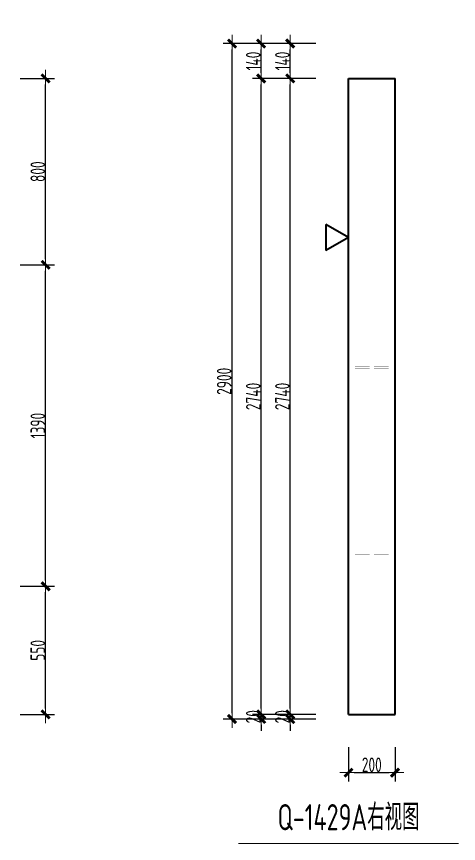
# Model space of a CAD drawing. Extents: x -85320 to 1679916, y -1321939 to 627.
# Drawn here: x 1041014 to 1048602, y -851012 to -836812 of the extents above; entities that cross this region are included whole.
import ezdxf
from ezdxf.enums import TextEntityAlignment as Align

# ---------------------------------------------------------------- set-up
doc = ezdxf.new("R2010")
doc.units = 0
doc.header["$LTSCALE"] = 1000
for name, color, linetype, lineweight in [('预制墙图名', 7, 'Continuous', 18), ('预制墙墙身水平筋', 130, 'Continuous', 18), ('预制墙墙身纵向受力筋', 1, 'Continuous', 18), ('预制墙详图标注', 3, 'Continuous', 18), ('预制墙详图轮廓', 3, 'Continuous', 35)]:
    doc.layers.add(name, color=color, linetype=linetype, lineweight=lineweight)
doc.styles.add('样式 1', font='yjkeng.shx', dxfattribs={"width": 0.7, "bigfont": 'yjkchn.shx'})
doc.styles.add('样式 2', font='yjkeng.shx', dxfattribs={"width": 0.7, "bigfont": 'yjkchn.shx'})
doc.dimstyles.new('盈建科结构', dxfattribs={"dimscale": 100, "dimtxt": 2.5, "dimasz": 1, "dimexe": 1.5, "dimexo": 0.625, "dimgap": 0.1, "dimtad": 1, "dimdec": 0, "dimrnd": 1, "dimzin": 0, "dimdsep": 46, "dimtxsty": '样式 1', "dimblk": '_yjkbk', "dimblk1": 'ARCHTICK', "dimblk2": 'ARCHTICK', "dimcen": 0.09, "dimadec": 0, "dimazin": 0, "dimtfac": 1, "dimtdec": 4, "dimtix": 1, "dimtmove": 2, "dimatfit": 3, "dimfxl": 1, "dimtolj": 1, "dimtzin": 0, "dimarcsym": 0})

# ---------------------------------------------------------------- blocks, each defined once
blk = doc.blocks.new('_yjkbk')
blk.add_line((-1, 0), (1.5, 0))
blk.add_lwpolyline([(-0.7, -0.7, 0.5, 0.5, 0), (0.7, 0.7, 0.5, 0.5, 0)], format="xyseb")
blk = doc.blocks.new('*D284')
at = {"layer": 'Defpoints', "color": 0, "transparency": 16777216}
for p in [(1041014, -846596), (1041514, -846596), (1041014, -848796)]:
    blk.add_point(p, dxfattribs=at)
at = {"layer": '预制墙详图标注', "color": 0, "lineweight": -2, "transparency": 16777216}
for p, q in [((1041077, -846596), (1041664, -846596)), ((1041514, -848696), (1041514, -846696)), ((1041077, -848796), (1041664, -848796))]:
    blk.add_line(p, q, dxfattribs=at)
at = {"layer": '预制墙详图标注', "color": 0, "lineweight": -2, "transparency": 16777216, "xscale": 100, "yscale": 100, "zscale": 100}
for p, rotation in [((1041514, -846596), 90), ((1041514, -848796), 270)]:
    blk.add_blockref('_yjkbk', p, dxfattribs=dict(at, rotation=rotation))
at = {"layer": '预制墙详图标注', "color": 0, "transparency": 16777216, "insert": (1041504, -847696), "char_height": 250, "attachment_point": 8, "rotation": 90, "style": '样式 1'}
blk.add_mtext('\\A1;550', dxfattribs=at)
blk = doc.blocks.new('_ArchTick')
at = {"color": 0, "linetype": 'ByBlock', "const_width": 0.4}
blk.add_lwpolyline([(-0.5, -0.5), (0.5, 0.5)], dxfattribs=at)
blk = doc.blocks.new('*D285')
at = {"layer": 'Defpoints', "color": 0, "transparency": 16777216}
for p in [(1041014, -841076), (1041514, -841076), (1041014, -846596)]:
    blk.add_point(p, dxfattribs=at)
at = {"layer": '预制墙详图标注', "color": 0, "lineweight": -2, "transparency": 16777216}
for p, q in [((1041077, -841076), (1041664, -841076)), ((1041514, -846496), (1041514, -841176)), ((1041077, -846596), (1041664, -846596))]:
    blk.add_line(p, q, dxfattribs=at)
at = {"layer": '预制墙详图标注', "color": 0, "lineweight": -2, "transparency": 16777216, "xscale": 100, "yscale": 100, "zscale": 100}
for p, rotation in [((1041514, -841076), 90), ((1041514, -846596), 270)]:
    blk.add_blockref('_yjkbk', p, dxfattribs=dict(at, rotation=rotation))
at = {"layer": '预制墙详图标注', "color": 0, "transparency": 16777216, "insert": (1041504, -843836), "char_height": 250, "attachment_point": 8, "rotation": 90, "style": '样式 1'}
blk.add_mtext('\\A1;1390', dxfattribs=at)
blk = doc.blocks.new('*D286')
at = {"layer": 'Defpoints', "color": 0, "transparency": 16777216}
for p in [(1041014, -837876), (1041514, -837876), (1041014, -841076)]:
    blk.add_point(p, dxfattribs=at)
at = {"layer": '预制墙详图标注', "color": 0, "lineweight": -2, "transparency": 16777216}
for p, q in [((1041077, -837876), (1041664, -837876)), ((1041514, -840976), (1041514, -837976)), ((1041077, -841076), (1041664, -841076))]:
    blk.add_line(p, q, dxfattribs=at)
at = {"layer": '预制墙详图标注', "color": 0, "lineweight": -2, "transparency": 16777216, "xscale": 100, "yscale": 100, "zscale": 100}
for p, rotation in [((1041514, -837876), 90), ((1041514, -841076), 270)]:
    blk.add_blockref('_yjkbk', p, dxfattribs=dict(at, rotation=rotation))
at = {"layer": '预制墙详图标注', "color": 0, "transparency": 16777216, "insert": (1041504, -839476), "char_height": 250, "attachment_point": 8, "rotation": 90, "style": '样式 1'}
blk.add_mtext('\\A1;800', dxfattribs=at)
blk = doc.blocks.new('*D292')
at = {"layer": 'Defpoints', "color": 0, "transparency": 16777216}
for p in [(1046714, -849296), (1047514, -849296), (1047514, -849796)]:
    blk.add_point(p, dxfattribs=at)
at = {"layer": '预制墙详图标注', "color": 0, "lineweight": -2, "transparency": 16777216}
for p, q in [((1046714, -849358), (1046714, -849946)), ((1047514, -849358), (1047514, -849946)), ((1046814, -849796), (1047414, -849796))]:
    blk.add_line(p, q, dxfattribs=at)
at = {"layer": '预制墙详图标注', "color": 0, "lineweight": -2, "transparency": 16777216, "xscale": 100, "yscale": 100, "zscale": 100, "rotation": 180}
blk.add_blockref('_yjkbk', (1046714, -849796), dxfattribs=at)
at = {"layer": '预制墙详图标注', "color": 0, "lineweight": -2, "transparency": 16777216, "xscale": 100, "yscale": 100, "zscale": 100}
blk.add_blockref('_yjkbk', (1047514, -849796), dxfattribs=at)
at = {"layer": '预制墙详图标注', "color": 0, "transparency": 16777216, "insert": (1047114, -849786), "char_height": 250, "attachment_point": 8, "style": '样式 1'}
blk.add_mtext('\\A1;200', dxfattribs=at)
blk = doc.blocks.new('*D293')
at = {"layer": 'Defpoints', "color": 0, "transparency": 16777216}
for p in [(1045714, -848796), (1046214, -848796), (1046214, -848876)]:
    blk.add_point(p, dxfattribs=at)
at = {"layer": '预制墙详图标注', "color": 0, "lineweight": -2, "transparency": 16777216}
for p, q in [((1045714, -848696), (1045714, -848596)), ((1046152, -848796), (1045564, -848796)), ((1046152, -848876), (1045564, -848876)), ((1045714, -848876), (1045714, -848796)), ((1045714, -848976), (1045714, -849076))]:
    blk.add_line(p, q, dxfattribs=at)
at = {"layer": '预制墙详图标注', "color": 0, "lineweight": -2, "transparency": 16777216, "xscale": 100, "yscale": 100, "zscale": 100}
for p, rotation in [((1045714, -848796), 270), ((1045714, -848876), 90)]:
    blk.add_blockref('_yjkbk', p, dxfattribs=dict(at, rotation=rotation))
at = {"layer": '预制墙详图标注', "color": 0, "transparency": 16777216, "insert": (1045704, -848836), "char_height": 250, "attachment_point": 8, "rotation": 90, "style": '样式 1'}
blk.add_mtext('\\A1;20', dxfattribs=at)
blk = doc.blocks.new('*D294')
at = {"layer": 'Defpoints', "color": 0, "transparency": 16777216}
for p in [(1045714, -837876), (1046214, -837876), (1046214, -848796)]:
    blk.add_point(p, dxfattribs=at)
at = {"layer": '预制墙详图标注', "color": 0, "lineweight": -2, "transparency": 16777216}
for p, q in [((1046152, -837876), (1045564, -837876)), ((1045714, -848696), (1045714, -837976)), ((1046152, -848796), (1045564, -848796))]:
    blk.add_line(p, q, dxfattribs=at)
at = {"layer": '预制墙详图标注', "color": 0, "lineweight": -2, "transparency": 16777216, "xscale": 100, "yscale": 100, "zscale": 100}
for p, rotation in [((1045714, -837876), 90), ((1045714, -848796), 270)]:
    blk.add_blockref('_yjkbk', p, dxfattribs=dict(at, rotation=rotation))
at = {"layer": '预制墙详图标注', "color": 0, "transparency": 16777216, "insert": (1045704, -843336), "char_height": 250, "attachment_point": 8, "rotation": 90, "style": '样式 1'}
blk.add_mtext('\\A1;2740', dxfattribs=at)
blk = doc.blocks.new('*D295')
at = {"layer": 'Defpoints', "color": 0, "transparency": 16777216}
for p in [(1045714, -837276), (1046214, -837276), (1046214, -837876)]:
    blk.add_point(p, dxfattribs=at)
at = {"layer": '预制墙详图标注', "color": 0, "lineweight": -2, "transparency": 16777216}
for p, q in [((1046152, -837276), (1045564, -837276)), ((1045714, -837776), (1045714, -837376)), ((1046152, -837876), (1045564, -837876))]:
    blk.add_line(p, q, dxfattribs=at)
at = {"layer": '预制墙详图标注', "color": 0, "lineweight": -2, "transparency": 16777216, "xscale": 100, "yscale": 100, "zscale": 100}
for p, rotation in [((1045714, -837276), 90), ((1045714, -837876), 270)]:
    blk.add_blockref('_yjkbk', p, dxfattribs=dict(at, rotation=rotation))
at = {"layer": '预制墙详图标注', "color": 0, "transparency": 16777216, "insert": (1045704, -837576), "char_height": 250, "attachment_point": 8, "rotation": 90, "style": '样式 1'}
blk.add_mtext('\\A1;140', dxfattribs=at)
blk = doc.blocks.new('*D296')
at = {"layer": 'Defpoints', "color": 0, "transparency": 16777216}
for p in [(1045214, -848796), (1045714, -848796), (1045714, -848876)]:
    blk.add_point(p, dxfattribs=at)
at = {"layer": '预制墙详图标注', "color": 0, "lineweight": -2, "transparency": 16777216}
for p, q in [((1045214, -848696), (1045214, -848596)), ((1045652, -848796), (1045064, -848796)), ((1045652, -848876), (1045064, -848876)), ((1045214, -848876), (1045214, -848796)), ((1045214, -848976), (1045214, -849076))]:
    blk.add_line(p, q, dxfattribs=at)
at = {"layer": '预制墙详图标注', "color": 0, "lineweight": -2, "transparency": 16777216, "xscale": 100, "yscale": 100, "zscale": 100}
for p, rotation in [((1045214, -848796), 270), ((1045214, -848876), 90)]:
    blk.add_blockref('_yjkbk', p, dxfattribs=dict(at, rotation=rotation))
at = {"layer": '预制墙详图标注', "color": 0, "transparency": 16777216, "insert": (1045204, -848836), "char_height": 250, "attachment_point": 8, "rotation": 90, "style": '样式 1'}
blk.add_mtext('\\A1;20', dxfattribs=at)
blk = doc.blocks.new('*D297')
at = {"layer": 'Defpoints', "color": 0, "transparency": 16777216}
for p in [(1045214, -837876), (1045714, -837876), (1045714, -848796)]:
    blk.add_point(p, dxfattribs=at)
at = {"layer": '预制墙详图标注', "color": 0, "lineweight": -2, "transparency": 16777216}
for p, q in [((1045652, -837876), (1045064, -837876)), ((1045214, -848696), (1045214, -837976)), ((1045652, -848796), (1045064, -848796))]:
    blk.add_line(p, q, dxfattribs=at)
at = {"layer": '预制墙详图标注', "color": 0, "lineweight": -2, "transparency": 16777216, "xscale": 100, "yscale": 100, "zscale": 100}
for p, rotation in [((1045214, -837876), 90), ((1045214, -848796), 270)]:
    blk.add_blockref('_yjkbk', p, dxfattribs=dict(at, rotation=rotation))
at = {"layer": '预制墙详图标注', "color": 0, "transparency": 16777216, "insert": (1045204, -843336), "char_height": 250, "attachment_point": 8, "rotation": 90, "style": '样式 1'}
blk.add_mtext('\\A1;2740', dxfattribs=at)
blk = doc.blocks.new('*D298')
at = {"layer": 'Defpoints', "color": 0, "transparency": 16777216}
for p in [(1045214, -837276), (1045714, -837276), (1045714, -837876)]:
    blk.add_point(p, dxfattribs=at)
at = {"layer": '预制墙详图标注', "color": 0, "lineweight": -2, "transparency": 16777216}
for p, q in [((1045652, -837276), (1045064, -837276)), ((1045214, -837776), (1045214, -837376)), ((1045652, -837876), (1045064, -837876))]:
    blk.add_line(p, q, dxfattribs=at)
at = {"layer": '预制墙详图标注', "color": 0, "lineweight": -2, "transparency": 16777216, "xscale": 100, "yscale": 100, "zscale": 100}
for p, rotation in [((1045214, -837276), 90), ((1045214, -837876), 270)]:
    blk.add_blockref('_yjkbk', p, dxfattribs=dict(at, rotation=rotation))
at = {"layer": '预制墙详图标注', "color": 0, "transparency": 16777216, "insert": (1045204, -837576), "char_height": 250, "attachment_point": 8, "rotation": 90, "style": '样式 1'}
blk.add_mtext('\\A1;140', dxfattribs=at)
blk = doc.blocks.new('*D299')
at = {"layer": 'Defpoints', "color": 0, "transparency": 16777216}
for p in [(1044714, -837276), (1045214, -837276), (1045214, -848876)]:
    blk.add_point(p, dxfattribs=at)
at = {"layer": '预制墙详图标注', "color": 0, "lineweight": -2, "transparency": 16777216}
for p, q in [((1045152, -837276), (1044564, -837276)), ((1044714, -848776), (1044714, -837376)), ((1045152, -848876), (1044564, -848876))]:
    blk.add_line(p, q, dxfattribs=at)
at = {"layer": '预制墙详图标注', "color": 0, "lineweight": -2, "transparency": 16777216, "xscale": 100, "yscale": 100, "zscale": 100}
for p, rotation in [((1044714, -837276), 90), ((1044714, -848876), 270)]:
    blk.add_blockref('_yjkbk', p, dxfattribs=dict(at, rotation=rotation))
at = {"layer": '预制墙详图标注', "color": 0, "transparency": 16777216, "insert": (1044704, -843076), "char_height": 250, "attachment_point": 8, "rotation": 90, "style": '样式 1'}
blk.add_mtext('\\A1;2900', dxfattribs=at)

msp = doc.modelspace()

# ---------------------------------------------------------------- linework, layer by layer
at = {"layer": '预制墙图名', "lineweight": 18}
msp.add_line((1044826.292, -851012.332), (1048602.449, -851012.332), dxfattribs=at)
at = {"layer": '预制墙墙身水平筋', "lineweight": 18, "const_width": 0.18}
for points in [[(1047076.087, -838035.848), (1046826.371, -838035.848), (1046826.371, -837995.848), (1047076.087, -837995.848), (1047076.087, -838035.848), (1046826.371, -838035.848), (1046826.371, -837995.848), (1047076.087, -837995.848)], [(1047152.654, -837995.848), (1047402.371, -837995.848), (1047402.371, -838035.848), (1047152.654, -838035.848), (1047152.654, -837995.848), (1047402.371, -837995.848), (1047402.371, -838035.848), (1047152.654, -838035.848)], [(1047076.087, -838855.848), (1046826.371, -838855.848), (1046826.371, -838815.848), (1047076.087, -838815.848), (1047076.087, -838855.848), (1046826.371, -838855.848), (1046826.371, -838815.848), (1047076.087, -838815.848)], [(1047152.654, -838815.848), (1047402.371, -838815.848), (1047402.371, -838855.848), (1047152.654, -838855.848), (1047152.654, -838815.848), (1047402.371, -838815.848), (1047402.371, -838855.848), (1047152.654, -838855.848)], [(1047076.087, -839655.848), (1046826.371, -839655.848), (1046826.371, -839615.848), (1047076.087, -839615.848), (1047076.087, -839655.848), (1046826.371, -839655.848), (1046826.371, -839615.848), (1047076.087, -839615.848)], [(1047152.654, -839615.848), (1047402.371, -839615.848), (1047402.371, -839655.848), (1047152.654, -839655.848), (1047152.654, -839615.848), (1047402.371, -839615.848), (1047402.371, -839655.848), (1047152.654, -839655.848)], [(1047076.087, -840455.848), (1046826.371, -840455.848), (1046826.371, -840415.848), (1047076.087, -840415.848), (1047076.087, -840455.848), (1046826.371, -840455.848), (1046826.371, -840415.848), (1047076.087, -840415.848)], [(1047152.654, -840415.848), (1047402.371, -840415.848), (1047402.371, -840455.848), (1047152.654, -840455.848), (1047152.654, -840415.848), (1047402.371, -840415.848), (1047402.371, -840455.848), (1047152.654, -840455.848)], [(1047076.087, -841255.848), (1046826.371, -841255.848), (1046826.371, -841215.848), (1047076.087, -841215.848), (1047076.087, -841255.848), (1046826.371, -841255.848), (1046826.371, -841215.848), (1047076.087, -841215.848)], [(1047152.654, -841215.848), (1047402.371, -841215.848), (1047402.371, -841255.848), (1047152.654, -841255.848), (1047152.654, -841215.848), (1047402.371, -841215.848), (1047402.371, -841255.848), (1047152.654, -841255.848)], [(1047076.087, -842055.848), (1046826.371, -842055.848), (1046826.371, -842015.848), (1047076.087, -842015.848), (1047076.087, -842055.848), (1046826.371, -842055.848), (1046826.371, -842015.848), (1047076.087, -842015.848)], [(1047152.654, -842015.848), (1047402.371, -842015.848), (1047402.371, -842055.848), (1047152.654, -842055.848), (1047152.654, -842015.848), (1047402.371, -842015.848), (1047402.371, -842055.848), (1047152.654, -842055.848)], [(1047076.087, -842855.848), (1046826.371, -842855.848), (1046826.371, -842815.848), (1047076.087, -842815.848), (1047076.087, -842855.848), (1046826.371, -842855.848), (1046826.371, -842815.848), (1047076.087, -842815.848)], [(1047152.654, -842815.848), (1047402.371, -842815.848), (1047402.371, -842855.848), (1047152.654, -842855.848), (1047152.654, -842815.848), (1047402.371, -842815.848), (1047402.371, -842855.848), (1047152.654, -842855.848)], [(1047076.087, -843655.848), (1046826.371, -843655.848), (1046826.371, -843615.848), (1047076.087, -843615.848), (1047076.087, -843655.848), (1046826.371, -843655.848), (1046826.371, -843615.848), (1047076.087, -843615.848)], [(1047152.654, -843615.848), (1047402.371, -843615.848), (1047402.371, -843655.848), (1047152.654, -843655.848), (1047152.654, -843615.848), (1047402.371, -843615.848), (1047402.371, -843655.848), (1047152.654, -843655.848)], [(1047076.087, -844455.848), (1046826.371, -844455.848), (1046826.371, -844415.848), (1047076.087, -844415.848), (1047076.087, -844455.848), (1046826.371, -844455.848), (1046826.371, -844415.848), (1047076.087, -844415.848)], [(1047152.654, -844415.848), (1047402.371, -844415.848), (1047402.371, -844455.848), (1047152.654, -844455.848), (1047152.654, -844415.848), (1047402.371, -844415.848), (1047402.371, -844455.848), (1047152.654, -844455.848)], [(1047076.087, -845255.848), (1046826.371, -845255.848), (1046826.371, -845215.848), (1047076.087, -845215.848), (1047076.087, -845255.848), (1046826.371, -845255.848), (1046826.371, -845215.848), (1047076.087, -845215.848)], [(1047152.654, -845215.848), (1047402.371, -845215.848), (1047402.371, -845255.848), (1047152.654, -845255.848), (1047152.654, -845215.848), (1047402.371, -845215.848), (1047402.371, -845255.848), (1047152.654, -845255.848)], [(1047076.087, -846055.848), (1046826.371, -846055.848), (1046826.371, -846015.848), (1047076.087, -846015.848), (1047076.087, -846055.848), (1046826.371, -846055.848), (1046826.371, -846015.848), (1047076.087, -846015.848)], [(1047152.654, -846015.848), (1047402.371, -846015.848), (1047402.371, -846055.848), (1047152.654, -846055.848), (1047152.654, -846015.848), (1047402.371, -846015.848), (1047402.371, -846055.848), (1047152.654, -846055.848)], [(1047076.087, -846855.848), (1046826.371, -846855.848), (1046826.371, -846815.848), (1047076.087, -846815.848), (1047076.087, -846855.848), (1046826.371, -846855.848), (1046826.371, -846815.848), (1047076.087, -846815.848)], [(1047152.654, -846815.848), (1047402.371, -846815.848), (1047402.371, -846855.848), (1047152.654, -846855.848), (1047152.654, -846815.848), (1047402.371, -846815.848), (1047402.371, -846855.848), (1047152.654, -846855.848)], [(1047076.087, -847255.848), (1046826.371, -847255.848), (1046826.371, -847215.848), (1047076.087, -847215.848), (1047076.087, -847255.848), (1046826.371, -847255.848), (1046826.371, -847215.848), (1047076.087, -847215.848)], [(1047152.654, -847215.848), (1047402.371, -847215.848), (1047402.371, -847255.848), (1047152.654, -847255.848), (1047152.654, -847215.848), (1047402.371, -847215.848), (1047402.371, -847255.848), (1047152.654, -847255.848)], [(1047076.087, -847655.848), (1046826.371, -847655.848), (1046826.371, -847615.848), (1047076.087, -847615.848), (1047076.087, -847655.848), (1046826.371, -847655.848), (1046826.371, -847615.848), (1047076.087, -847615.848)], [(1047152.654, -847615.848), (1047402.371, -847615.848), (1047402.371, -847655.848), (1047152.654, -847655.848), (1047152.654, -847615.848), (1047402.371, -847615.848), (1047402.371, -847655.848), (1047152.654, -847655.848)], [(1047076.087, -848055.848), (1046826.371, -848055.848), (1046826.371, -848015.848), (1047076.087, -848015.848), (1047076.087, -848055.848), (1046826.371, -848055.848), (1046826.371, -848015.848), (1047076.087, -848015.848)], [(1047152.654, -848015.848), (1047402.371, -848015.848), (1047402.371, -848055.848), (1047152.654, -848055.848), (1047152.654, -848015.848), (1047402.371, -848015.848), (1047402.371, -848055.848), (1047152.654, -848055.848)], [(1047040.087, -848495.848), (1046790.371, -848495.848), (1046790.371, -848455.848), (1047040.087, -848455.848), (1047040.087, -848495.848), (1046790.371, -848495.848), (1046790.371, -848455.848), (1047040.087, -848455.848)], [(1047188.654, -848455.848), (1047438.371, -848455.848), (1047438.371, -848495.848), (1047188.654, -848495.848), (1047188.654, -848455.848), (1047438.371, -848455.848), (1047438.371, -848495.848), (1047188.654, -848495.848)]]:
    msp.add_lwpolyline(points, close=True, dxfattribs=at)
at = {"layer": '预制墙墙身纵向受力筋', "lineweight": 18, "const_width": 0.18}
for points in [[(1046838.371, -837875.848), (1046838.371, -836811.848), (1046902.371, -836811.848), (1046902.371, -837875.848)], [(1047326.371, -837875.848), (1047326.371, -836811.848), (1047390.371, -836811.848), (1047390.371, -837875.848)]]:
    msp.add_lwpolyline(points, close=True, dxfattribs=at)
at = {"layer": '预制墙详图标注', "lineweight": 35}
for p, q in [((1046714.371, -840605.848), (1046324.659, -840380.848)), ((1046324.659, -840380.848), (1046324.659, -840830.848)), ((1046714.371, -840605.848), (1046324.659, -840830.848))]:
    msp.add_line(p, q, dxfattribs=at)
at = {"layer": '预制墙详图轮廓', "lineweight": 35}
for p, q in [((1046714.371, -837875.848), (1047514.371, -837875.848)), ((1046714.371, -848795.848), (1046714.371, -837875.848)), ((1047514.371, -848795.848), (1047514.371, -837875.848)), ((1046714.371, -848795.848), (1047514.371, -848795.848))]:
    msp.add_line(p, q, dxfattribs=at)

# ---------------------------------------------------------------- texts
at = {"layer": '预制墙图名', "linetype": 'Continuous', "style": '样式 2', "width": 0.7}
msp.add_text('Q-1429A右视图', height=450, dxfattribs=at).set_placement((1046714.371, -850920.848), align=Align.BOTTOM_CENTER)

# ---------------------------------------------------------------- dimensions: what is measured, and where the dimension line sits
at = {"layer": '预制墙详图标注'}
for p1, p2, distance, picture, middle in [((1045214.371, -848875.848), (1045214.371, -837275.848), 500, '*D299', (1044579.371, -843075.848)), ((1041014.371, -841075.848), (1041014.371, -837875.848), -500, '*D286', (1041379.371, -839475.848)), ((1041014.371, -848795.848), (1041014.371, -846595.848), -500, '*D284', (1041379.371, -847695.848)), ((1045714.371, -848875.848), (1045714.371, -848795.848), 500, '*D296', (1045079.371, -848835.848)), ((1046214.371, -848875.848), (1046214.371, -848795.848), 500, '*D293', (1045579.371, -848835.848)), ((1046714.371, -849295.848), (1047514.371, -849295.848), -500, '*D292', (1047114.371, -849660.848))]:
    dim = msp.add_aligned_dim(p1=p1, p2=p2, distance=distance, dimstyle='盈建科结构', override={"dimscale": 100, "dimtxt": 2.5, "dimasz": 1, "dimexe": 1.5, "dimexo": 0.625, "dimgap": 0.1, "dimtad": 1, "dimlfac": 0.25, "dimrnd": 5, "dimdle": 0, "dimtix": 1, "dimfxlon": 0}, dxfattribs=at)
    dim.commit()
    dim.dimension.update_dxf_attribs({"geometry": picture, "text_midpoint": middle})
for p1, p2, distance, text, picture, middle in [((1045714.371, -837875.848), (1045714.371, -837275.848), 500, '140', '*D298', (1045079.371, -837575.848)), ((1046214.371, -837875.848), (1046214.371, -837275.848), 500, '140', '*D295', (1045579.371, -837575.848)), ((1045714.371, -848795.848), (1045714.371, -837875.848), 500, '2740', '*D297', (1045079.371, -843335.848)), ((1046214.371, -848795.848), (1046214.371, -837875.848), 500, '2740', '*D294', (1045579.371, -843335.848)), ((1041014.371, -846595.848), (1041014.371, -841075.848), -500, '1390', '*D285', (1041379.371, -843835.848))]:
    dim = msp.add_aligned_dim(p1=p1, p2=p2, distance=distance, text=text, dimstyle='盈建科结构', override={"dimscale": 100, "dimtxt": 2.5, "dimasz": 1, "dimexe": 1.5, "dimexo": 0.625, "dimgap": 0.1, "dimtad": 1, "dimlfac": 0.25, "dimrnd": 5, "dimdle": 0, "dimtix": 1, "dimfxlon": 0}, dxfattribs=at)
    dim.commit()
    dim.dimension.update_dxf_attribs({"geometry": picture, "text_midpoint": middle})

doc.saveas('drawing.dxf')
